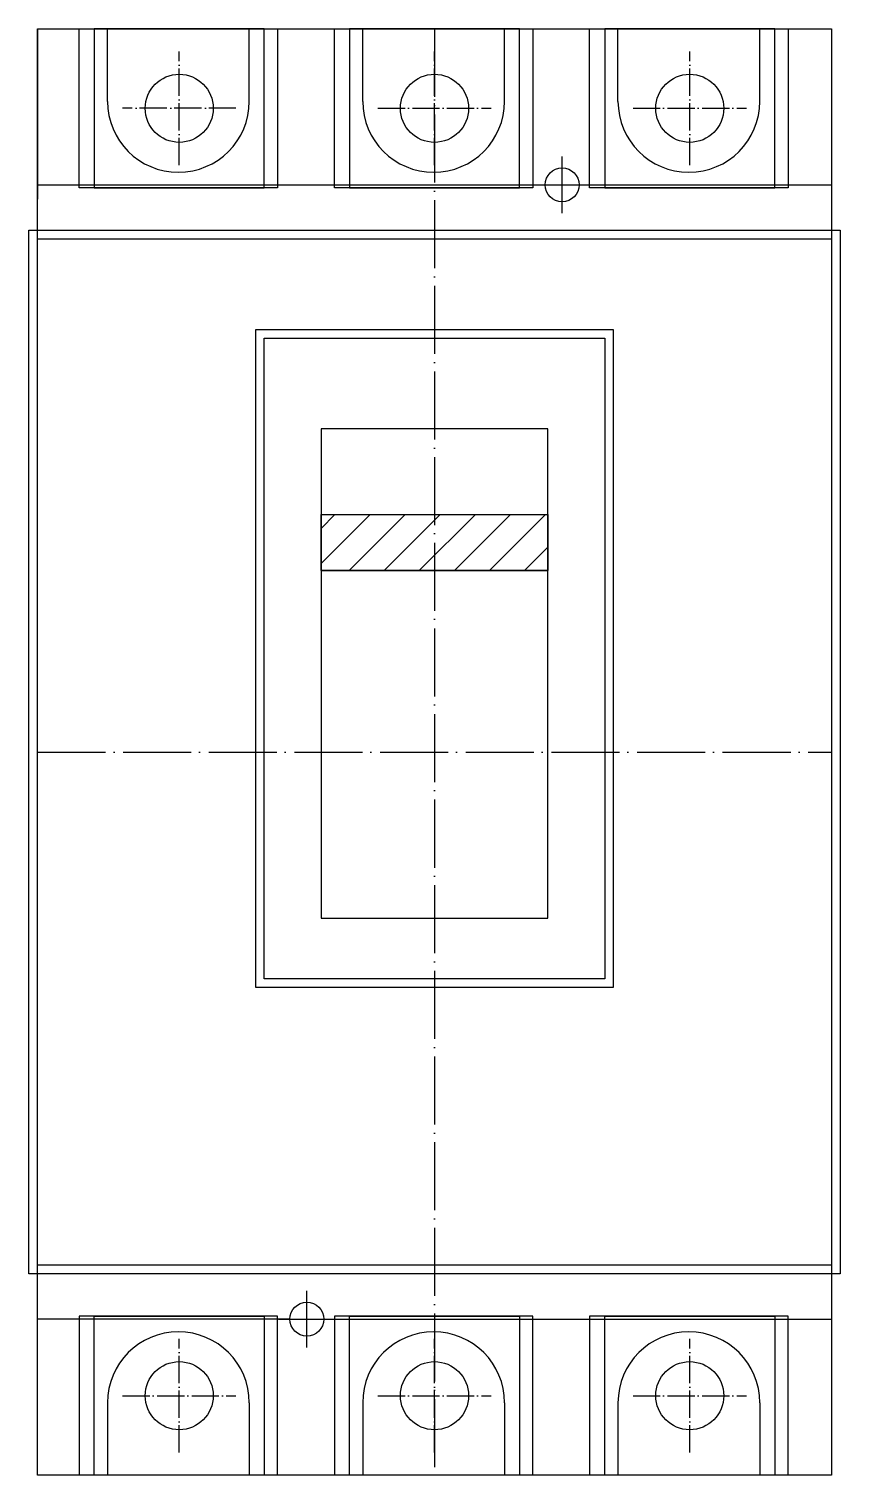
# Model space of a CAD drawing. Extents: x 0 to 143, y 0 to 255.
import ezdxf

# ---------------------------------------------------------------- set-up
doc = ezdxf.new("R2010")
doc.units = 0
doc.linetypes.add('ACAD_ISO04W100', pattern=[30, 24, -3, 0, -3])

# ---------------------------------------------------------------- blocks, each defined once
blk = doc.blocks.new('32532tt643rt')
h = blk.add_hatch()
h.set_pattern_fill('ANSI31', color=256, scale=35, style=0)
h.set_pattern_definition([(45, (66652.2086, -19766.349), (-3.0935922, 3.0935922), [])])
h.paths.add_polyline_path([(84581.91, -21521.8), (84541.91, -21521.8), (84541.91, -21531.68), (84581.91, -21531.68)])
for p, q in [((84491.91, -21436.16), (84491.91, -21466.16)), ((84491.91, -21463.66), (84581.41, -21463.66)), ((84587.41, -21463.66), (84631.91, -21463.66)), ((84541.91, -21521.8), (84581.91, -21521.8)), ((84541.91, -21531.68), (84581.91, -21531.68)), ((84536.41, -21663.66), (84491.91, -21663.66)), ((84542.41, -21663.66), (84631.91, -21663.66))]:
    blk.add_line(p, q)
at = {"color": 7}
for p, q in [((84504.26, -21448.93), (84504.26, -21436.16)), ((84529.26, -21448.93), (84529.26, -21436.16)), ((84549.26, -21448.93), (84549.26, -21436.16)), ((84574.26, -21448.93), (84574.26, -21436.16)), ((84594.26, -21448.93), (84594.26, -21436.16)), ((84619.26, -21448.93), (84619.26, -21436.16)), ((84504.26, -21678.4), (84504.26, -21691.16)), ((84529.26, -21678.4), (84529.26, -21691.16)), ((84549.26, -21678.4), (84549.26, -21691.16)), ((84574.26, -21678.4), (84574.26, -21691.16)), ((84594.26, -21678.4), (84594.26, -21691.16)), ((84619.26, -21678.4), (84619.26, -21691.16))]:
    blk.add_line(p, q, dxfattribs=at)
at = {"color": 31, "linetype": 'ACAD_ISO04W100', "ltscale": 0.5}
for p, q in [((84561.91, -21436.16), (84561.91, -21691.16)), ((84491.91, -21563.66), (84631.91, -21563.66))]:
    blk.add_line(p, q, dxfattribs=at)
at = {"color": 45, "linetype": 'ACAD_ISO04W100', "ltscale": 0.2}
for p, q in [((84516.91, -21460.16), (84516.91, -21440.16)), ((84561.91, -21460.16), (84561.91, -21440.16)), ((84606.91, -21460.16), (84606.91, -21440.16)), ((84526.91, -21450.16), (84506.91, -21450.16)), ((84551.91, -21450.16), (84571.91, -21450.16)), ((84596.91, -21450.16), (84616.91, -21450.16)), ((84516.91, -21687.16), (84516.91, -21667.16)), ((84561.91, -21687.16), (84561.91, -21667.16)), ((84606.91, -21687.16), (84606.91, -21667.16)), ((84506.91, -21677.16), (84526.91, -21677.16)), ((84551.91, -21677.16), (84571.91, -21677.16)), ((84596.91, -21677.16), (84616.91, -21677.16))]:
    blk.add_line(p, q, dxfattribs=at)
at = {"color": 6, "linetype": 'ACAD_ISO04W100', "ltscale": 0.5}
for p, q in [((84584.41, -21468.66), (84584.41, -21458.66)), ((84579.41, -21463.66), (84589.41, -21463.66)), ((84539.41, -21668.66), (84539.41, -21658.66)), ((84534.41, -21663.66), (84544.41, -21663.66))]:
    blk.add_line(p, q, dxfattribs=at)
for points in [[(84491.91, -21607.52), (84491.91, -21436.16), (84631.91, -21436.16), (84631.91, -21607.52)], [(84631.91, -21611.67), (84631.91, -21691.16), (84491.91, -21691.16), (84491.91, -21611.67)]]:
    blk.add_lwpolyline(points)
at = {"color": 252}
for points in [[(84534.26, -21436.16), (84534.26, -21464.16), (84499.26, -21464.16), (84499.26, -21436.16)], [(84579.26, -21436.16), (84579.26, -21464.16), (84544.26, -21464.16), (84544.26, -21436.16)], [(84624.26, -21436.16), (84624.26, -21464.16), (84589.26, -21464.16), (84589.26, -21436.16)], [(84534.26, -21691.16), (84534.26, -21663.16), (84499.26, -21663.16), (84499.26, -21691.16)], [(84579.26, -21691.16), (84579.26, -21663.16), (84544.26, -21663.16), (84544.26, -21691.16)], [(84624.26, -21691.16), (84624.26, -21663.16), (84589.26, -21663.16), (84589.26, -21691.16)]]:
    blk.add_lwpolyline(points, dxfattribs=at)
at = {"color": 1, "ltscale": 10}
for points in [[(84501.91, -21464.16), (84531.91, -21464.16), (84531.91, -21436.16), (84501.91, -21436.16)], [(84546.91, -21464.16), (84576.91, -21464.16), (84576.91, -21436.16), (84546.91, -21436.16)], [(84591.91, -21464.16), (84621.91, -21464.16), (84621.91, -21436.16), (84591.91, -21436.16)], [(84501.91, -21663.16), (84531.91, -21663.16), (84531.91, -21691.16), (84501.91, -21691.16)], [(84546.91, -21663.16), (84576.91, -21663.16), (84576.91, -21691.16), (84546.91, -21691.16)], [(84591.91, -21663.16), (84621.91, -21663.16), (84621.91, -21691.16), (84591.91, -21691.16)]]:
    blk.add_lwpolyline(points, close=True, dxfattribs=at)
at = {"color": 3}
for points in [[(84490.41, -21471.66), (84633.41, -21471.66), (84633.41, -21655.66), (84490.41, -21655.66)], [(84530.41, -21489.16), (84593.41, -21489.16), (84593.41, -21605.16), (84530.41, -21605.16)]]:
    blk.add_lwpolyline(points, close=True, dxfattribs=at)
for points in [[(84491.91, -21473.16), (84631.91, -21473.16), (84631.91, -21654.16), (84491.91, -21654.16)], [(84531.91, -21490.66), (84591.91, -21490.66), (84591.91, -21603.66), (84531.91, -21603.66)], [(84541.91, -21592.94), (84581.91, -21592.94), (84581.91, -21506.67), (84541.91, -21506.67)], [(84541.91, -21521.8), (84581.91, -21521.8), (84581.91, -21531.68), (84541.91, -21531.68)]]:
    blk.add_lwpolyline(points, close=True)
at = {"color": 1, "ltscale": 10}
for centre in [(84516.91, -21450.16), (84561.91, -21450.16), (84606.91, -21450.16), (84516.91, -21677.16), (84561.91, -21677.16), (84606.91, -21677.16)]:
    blk.add_circle(centre, 6, dxfattribs=at)
at = {"color": 6}
for centre in [(84584.41, -21463.66), (84539.41, -21663.66)]:
    blk.add_circle(centre, 3, dxfattribs=at)
at = {"color": 7}
for centre, start, end in [((84516.76, -21448.93), 180, 0), ((84561.76, -21448.93), 180, 0), ((84606.76, -21448.93), 180, 0), ((84516.76, -21678.4), 0, 180), ((84561.76, -21678.4), 0, 180), ((84606.76, -21678.4), 0, 180)]:
    blk.add_arc(centre, 12.5, start, end, dxfattribs=at)

msp = doc.modelspace()

# ---------------------------------------------------------------- block references
msp.add_blockref('32532tt643rt', (-84490.41, 21691.16))

doc.saveas('drawing.dxf')
